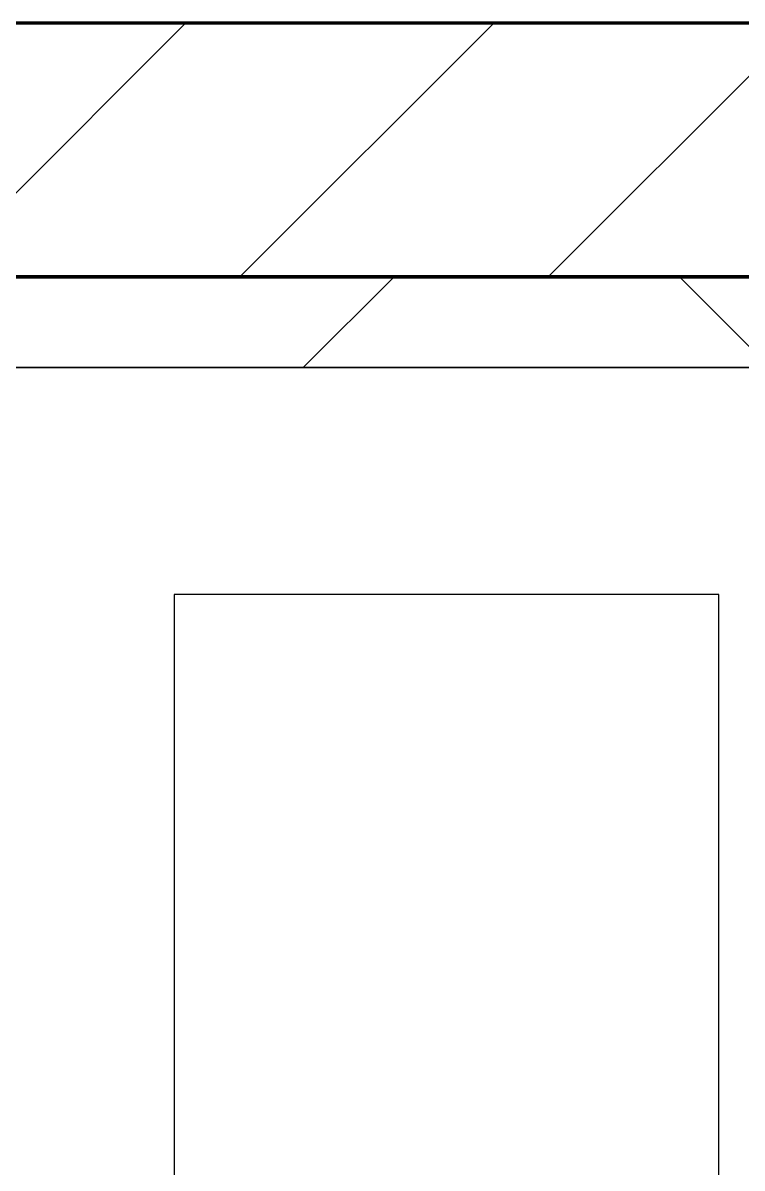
# Model space of a CAD drawing. Header units: millimetres. Extents: x -678720 to -601931, y -306 to 39239.
# Drawn here: x -656407 to -656011, y 8128 to 8759 of the extents above; entities that cross this region are included whole.
import ezdxf
from ezdxf.xclip import XClip

# ---------------------------------------------------------------- set-up
doc = ezdxf.new("R2010")
doc.units = ezdxf.units.MM
doc.header["$XCLIPFRAME"] = 0
doc.layers.add('000 - WIPEOUT', color=250, linetype='Continuous')
doc.layers.add('A11_ALU.SOLID SHEET', color=2, linetype='Continuous')
for name, color, linetype, lineweight in [('A-GLAZ-CURT', 2, 'Continuous', 9), ('A-WALL', 5, 'Continuous', 35), ('A-WALL-FNSH', 2, 'Continuous', 35), ('A-WALL-PATT', 1, 'Continuous', 35)]:
    doc.layers.add(name, color=color, linetype=linetype, lineweight=lineweight)

# ---------------------------------------------------------------- blocks, each defined once
blk = doc.blocks.new('PPLS-PP19_Custom Tile Pattern - Custom Tile Pattern-V61-4234-01 ENLARGED MULTI-PURPOSE LEVEL - REFLECTED CEILING PLAN - SHEET 5')
at = {"layer": 'A-GLAZ-CURT'}
for p, q in [((-300, 0), (300, 0)), ((300, 0), (-300, 0)), ((195.99, 0), (213.31, 0)), ((213.31, 0), (195.99, 0)), ((230.06, 0), (300, 0)), ((-300, -50), (300, -50)), ((300, -50), (-300, -50))]:
    blk.add_line(p, q, dxfattribs=at)
for points, knots in [([(16.18, 0), (24.53, 0), (46.76, 0), (88.72, 0), (120.63, 0), (138.28, 0), (138.53, 0)], [-417.738838, -417.738838, -417.738838, -417.738838, -390.253598, -346.313304, -291.370682, -290.5735, -290.5735, -290.5735, -290.5735]), ([(136.44, 0), (121.66, 0), (86.93, 0), (51.16, 0), (31.18, 0)], [-106.750556, -106.750556, -106.750556, -106.750556, -59.610984, 0, 0, 0, 0]), ([(36.29, 0), (37.77, 0), (48.82, 0), (64.79, 0), (95.91, 0), (124.45, 0), (132.42, 0), (134.6, 0)], [-314.598523, -314.598523, -314.598523, -314.598523, -305.899624, -287.17622, -249.500363, -194.761443, -152.241002, -152.241002, -152.241002, -152.241002]), ([(82.22, 0), (89.12, 0), (104.14, 0), (116.36, 0), (128.63, 0), (128.95, 0)], [-83.87378, -83.87378, -83.87378, -83.87378, -63.759246, -39.050993, -35.895543, -35.895543, -35.895543, -35.895543]), ([(168.37, 0), (167.68, 0), (162.47, 0), (147.02, 0), (113.22, 0), (90.27, 0), (82.45, 0)], [-543.375029, -543.375029, -543.375029, -543.375029, -530.793311, -458.593899, -401.860199, -373.637621, -373.637621, -373.637621, -373.637621]), ([(94.4, 0), (94.4, 0), (94.64, 0), (99.11, 0), (108.97, 0), (120.79, 0), (135.12, 0), (144.5, 0), (148.03, 0)], [-2348.345796, -2348.345796, -2348.345796, -2348.345796, -2310.419338, -2233.599744, -2052.234781, -1843.028543, -1530.39897, -1336.143062, -1336.143062, -1336.143062, -1336.143062]), ([(129.02, 0), (129.02, 0), (124.41, 0), (122.35, 0), (114.96, 0), (108.04, 0), (103.09, 0)], [-35.386604, -35.386604, -35.386604, -35.386604, -31.430235, -22.807238, -15.488593, 0, 0, 0, 0]), ([(157.9, 0), (156.77, 0), (151.67, 0), (143.29, 0), (134.04, 0), (126.24, 0), (118.6, 0), (114.23, 0), (111.98, 0), (105.66, 0), (105.23, 0), (105.23, 0)], [-10292.955006, -10292.955006, -10292.955006, -10292.955006, -10098.273015, -9847.788484, -9677.714971, -9567.007022, -9453.21225, -9220.200448, -9012.77275, -8966.157302, -8929.495943, -8929.495943, -8929.495943, -8929.495943]), ([(128.58, 0), (128.8, 0), (130.16, 0), (139.26, 0), (152.67, 0), (161.24, 0), (162.19, 0), (162.75, 0)], [-633.326174, -633.326174, -633.326174, -633.326174, -627.736123, -618.981161, -602.094757, -592.980799, -581.414464, -581.414464, -581.414464, -581.414464]), ([(137.1, 0), (136, 0), (133.64, 0), (129.87, 0), (129.11, 0)], [-670.405967, -670.405967, -670.405967, -670.405967, -651.020627, -640.742133, -640.742133, -640.742133, -640.742133]), ([(148.6, 0), (152.79, 0), (166.94, 0), (185.23, 0), (193.62, 0), (194.69, 0), (194.79, 0)], [-1325.607842, -1325.607842, -1325.607842, -1325.607842, -1095.004608, -529.74427, -295.064701, -265.121568, -265.121568, -265.121568, -265.121568]), ([(193.8, 0), (193.33, 0), (190.11, 0), (183.13, 0), (171, 0), (161.95, 0), (161.28, 0), (158.35, 0), (157.85, 0), (157.77, 0)], [-11665.349007, -11665.349007, -11665.349007, -11665.349007, -11565.880756, -11105.624034, -10839.086983, -10768.332124, -10666.779182, -10580.760289, -10550.278881, -10550.278881, -10550.278881, -10550.278881]), ([(300, 0), (286.53, 0), (254.22, 0), (207.11, 0), (177.41, 0), (159.34, 0), (158.33, 0), (158.3, 0)], [-285.253232, -285.253232, -285.253232, -285.253232, -244.693688, -187.987675, -143.776725, -129.632772, -123.352749, -123.352749, -123.352749, -123.352749]), ([(159.07, 0), (159.13, 0), (160.84, 0), (165.21, 0), (174.15, 0), (185.98, 0), (208.82, 0), (219.42, 0), (230.06, 0)], [-115.643202, -115.643202, -115.643202, -115.643202, -114.681583, -87.660824, -65.295536, -41.623857, -24.459831, 0, 0, 0, 0]), ([(162.75, 0), (165.4, 0), (170.91, 0), (172.61, 0), (172.61, 0)], [-111.264224, -111.264224, -111.264224, -111.264224, -56.742688, -19.085662, -19.085662, -19.085662, -19.085662]), ([(247.1, 0), (246.76, 0), (245.04, 0), (238.34, 0), (226.56, 0), (221.1, 0), (200.27, 0), (182.99, 0), (174.27, 0), (169.67, 0), (168.99, 0)], [-9649.085549, -9649.085549, -9649.085549, -9649.085549, -9581.591397, -9406.094246, -9221.510254, -9016.44624, -8717.832359, -8253.978395, -8152.463617, -8069.855175, -8069.855175, -8069.855175, -8069.855175]), ([(215.22, 0), (214.62, 0), (210.55, 0), (203.98, 0), (187.54, 0), (175.3, 0), (169.49, 0)], [-203.825446, -203.825446, -203.825446, -203.825446, -198.527383, -184.406837, -162.427601, -142.916156, -142.916156, -142.916156, -142.916156]), ([(171.51, 0), (176.48, 0), (193.23, 0), (201.73, 0), (208.81, 0), (213.9, 0), (241.96, 0), (264.92, 0), (275.97, 0), (278.96, 0)], [-7971.819559, -7971.819559, -7971.819559, -7971.819559, -7784.112253, -7606.717214, -7289.299508, -7042.621073, -6582.165592, -6068.460911, -5859.388289, -5859.388289, -5859.388289, -5859.388289]), ([(172.07, 0), (177.66, 0), (187.87, 0), (201.08, 0), (207.47, 0), (213.96, 0), (215.11, 0)], [-255.364076, -255.364076, -255.364076, -255.364076, -237.955587, -223.92608, -215.862851, -208.75215, -208.75215, -208.75215, -208.75215]), ([(278.8, 0), (273.99, 0), (254.99, 0), (230.43, 0), (219.94, 0), (219.02, 0)], [-12157.274966, -12157.274966, -12157.274966, -12157.274966, -11905.454923, -11162.864862, -10856.732305, -10856.732305, -10856.732305, -10856.732305]), ([(219.9, 0), (220.86, 0), (227.84, 0), (242.06, 0), (246.54, 0), (246.96, 0)], [-10670.940496, -10670.940496, -10670.940496, -10670.940496, -10511.382485, -9925.173265, -9834.877357, -9834.877357, -9834.877357, -9834.877357]), ([(279.9, 0), (280.9, 0), (284.64, 0), (291.71, 0), (296.52, 0), (297.86, 0), (298.09, 0)], [-5837.464534, -5837.464534, -5837.464534, -5837.464534, -5766.029927, -5566.724884, -5280.360606, -5199.253518, -5199.253518, -5199.253518, -5199.253518]), ([(284.76, 0), (284.76, 0), (285.09, 0), (287.47, 0), (293.59, 0), (297.76, 0), (300, 0)], [-4110.630118, -4110.630118, -4110.630118, -4110.630118, -4053.389046, -3959.664717, -3862.421465, -3746.95702, -3746.95702, -3746.95702, -3746.95702]), ([(297.38, 0), (295.84, 0), (291.62, 0), (285.38, 0), (284.87, 0)], [-4803.172655, -4803.172655, -4803.172655, -4803.172655, -4358.271401, -4143.037883, -4143.037883, -4143.037883, -4143.037883])]:
    blk.add_open_spline(points, degree=3, knots=knots, dxfattribs=at)
for points in [[(168.74, 0), (168.74, 0), (169.81, 0), (171.51, 0)], [(195.11, 0), (194.91, 0), (194.44, 0), (193.8, 0)], [(300, 0), (293.33, 0), (286.6, 0), (279.86, 0)]]:
    blk.add_open_spline(points, degree=3, dxfattribs=at)
blk = doc.blocks.new('PPLS-PP19_Custom Tile Pattern - Custom Tile Pattern-V62-4234-01 ENLARGED MULTI-PURPOSE LEVEL - REFLECTED CEILING PLAN - SHEET 5')
at = {"layer": 'A-GLAZ-CURT'}
for p, q in [((-300, 0), (300, 0)), ((300, 0), (-300, 0)), ((-293.07, 0), (-275.75, 0)), ((-275.75, 0), (-293.07, 0)), ((-222.32, 0), (-205, 0)), ((-205, 0), (-222.32, 0)), ((-300, -50), (300, -50)), ((300, -50), (-300, -50))]:
    blk.add_line(p, q, dxfattribs=at)
at = {"layer": 'A-GLAZ-CURT', "flags": 128}
for points in [[(-300, 0), (-291.56, 0), (-283.3, 0), (-275.2, 0), (-267.26, 0), (-259.45, 0), (-251.77, 0), (-244.2, 0), (-236.74, 0), (-229.36, 0), (-222.06, 0), (-214.83, 0), (-207.71, 0), (-200.76, 0), (-194.02, 0), (-188.28, 0)], [(-125.17, 0), (-128.55, 0), (-134.16, 0), (-140.03, 0), (-145.5, 0), (-150.63, 0), (-155.53, 0), (-160.27, 0), (-164.95, 0), (-169.65, 0), (-174.47, 0), (-179.49, 0), (-184.81, 0), (-190.44, 0), (-196.37, 0), (-202.58, 0), (-209.04, 0), (-215.73, 0), (-222.63, 0), (-229.72, 0), (-236.97, 0), (-244.39, 0), (-251.96, 0), (-259.67, 0), (-267.51, 0), (-275.48, 0), (-283.55, 0), (-291.73, 0), (-300, 0)], [(-187.54, 0), (-181.38, 0), (-175.58, 0), (-170.25, 0), (-165.64, 0), (-162.01, 0), (-159.53, 0), (-157.46, 0), (-154.52, 0), (-149.42, 0), (-141.84, 0), (-132.81, 0), (-126.08, 0)]]:
    blk.add_lwpolyline(points, dxfattribs=at)
at = {"layer": 'A-GLAZ-CURT'}
for points, knots in [([(-300, 0), (-284.65, 0), (-236.57, 0), (-174.61, 0), (-129.95, 0), (-110.8, 0), (-99.5, 0), (-91.46, 0)], [-5323.127839, -5323.127839, -5323.127839, -5323.127839, -4502.809032, -2700.551212, -1002.059161, -460.363443, 0, 0, 0, 0]), ([(-122.46, 0), (-126.46, 0), (-152.89, 0), (-202.69, 0), (-262.56, 0), (-294.48, 0), (-300, 0)], [-17507.862731, -17507.862731, -17507.862731, -17507.862731, -17136.203329, -15131.813646, -13729.592194, -13439.944408, -13439.944408, -13439.944408, -13439.944408]), ([(-137.88, 0), (-140.56, 0), (-147.66, 0), (-147.69, 0), (-158.72, 0), (-174.02, 0), (-185.59, 0), (-209.77, 0), (-232.01, 0), (-255.22, 0), (-262.59, 0), (-264.9, 0), (-265.4, 0)], [-3187.727384, -3187.727384, -3187.727384, -3187.727384, -2919.378265, -2477.344047, -2237.412286, -2029.680487, -1755.085331, -1400.429864, -858.079193, -543.655514, -208.940337, 0, 0, 0, 0]), ([(-258.6, 0), (-257.91, 0), (-254.26, 0), (-241.25, 0), (-225.99, 0), (-213.1, 0), (-200.9, 0), (-193.11, 0), (-188.29, 0)], [-5722.54675, -5722.54675, -5722.54675, -5722.54675, -5657.471696, -5413.335975, -5017.494783, -4832.723979, -4666.091899, -4386.410301, -4386.410301, -4386.410301, -4386.410301]), ([(-188.29, 0), (-191.34, 0), (-202.81, 0), (-216.65, 0), (-231.26, 0), (-233.46, 0), (-234, 0)], [-1584.327443, -1584.327443, -1584.327443, -1584.327443, -1422.553702, -978.033455, -846.069444, -682.911962, -682.911962, -682.911962, -682.911962]), ([(-233.49, 0), (-233.44, 0), (-232.38, 0), (-230.74, 0), (-225.3, 0), (-223.63, 0)], [-455.274641, -455.274641, -455.274641, -455.274641, -440.605512, -119.536984, 0, 0, 0, 0]), ([(-223.63, 0), (-219.39, 0), (-206.17, 0), (-188.58, 0), (-169.02, 0), (-152.12, 0), (-136.84, 0), (-127.33, 0), (-124.19, 0), (-123.43, 0), (-123.28, 0)], [-5463.295695, -5463.295695, -5463.295695, -5463.295695, -5161.076232, -4739.070012, -4465.409639, -4149.119819, -3839.893365, -3647.167523, -3488.92562, -3439.852845, -3439.852845, -3439.852845, -3439.852845]), ([(-187.88, 0), (-187.39, 0), (-180.91, 0), (-171.77, 0), (-158.7, 0), (-157.22, 0)], [-4378.324359, -4378.324359, -4378.324359, -4378.324359, -4349.945572, -4000.813434, -3840.635403, -3840.635403, -3840.635403, -3840.635403]), ([(-133.82, 0), (-135.51, 0), (-137.8, 0), (-149.31, 0), (-162.01, 0), (-174.84, 0), (-184.58, 0), (-187.78, 0)], [-2731.647847, -2731.647847, -2731.647847, -2731.647847, -2418.507304, -2308.929706, -2113.765672, -1763.376603, -1593.461244, -1593.461244, -1593.461244, -1593.461244]), ([(-152.35, 0), (-151.03, 0), (-147.71, 0), (-143.57, 0), (-138.62, 0)], [-3494.978217, -3494.978217, -3494.978217, -3494.978217, -3371.022232, -3227.460399, -3227.460399, -3227.460399, -3227.460399]), ([(-123.27, 0), (-124.63, 0), (-128.35, 0), (-136.96, 0), (-147.46, 0), (-150.03, 0), (-150.57, 0)], [-5814.755826, -5814.755826, -5814.755826, -5814.755826, -5700.061948, -5508.838257, -5298.784692, -5196.16478, -5196.16478, -5196.16478, -5196.16478]), ([(-150.34, 0), (-150.07, 0), (-147.75, 0), (-142.6, 0), (-127.26, 0), (-107.3, 0), (-90.42, 0), (-75.26, 0), (-68.41, 0), (-65.12, 0), (-63.63, 0)], [-4948.728362, -4948.728362, -4948.728362, -4948.728362, -4883.323924, -4440.880425, -4054.690705, -3793.097032, -3402.597032, -3144.956779, -3050.982048, -2969.237017, -2969.237017, -2969.237017, -2969.237017]), ([(-122.81, 0), (-128.03, 0), (-136.73, 0), (-147.74, 0), (-149.07, 0)], [-6742.200112, -6742.200112, -6742.200112, -6742.200112, -6449.282163, -6277.220794, -6277.220794, -6277.220794, -6277.220794]), ([(-148.23, 0), (-146.94, 0), (-140.15, 0), (-137.28, 0), (-133.93, 0), (-128.78, 0), (-126.5, 0)], [-6162.058746, -6162.058746, -6162.058746, -6162.058746, -6017.569127, -5560.701257, -5364.112219, -5231.017328, -5231.017328, -5231.017328, -5231.017328]), ([(-86.16, 0), (-91.37, 0), (-104.13, 0), (-122.65, 0), (-139.03, 0), (-146.11, 0), (-146.95, 0)], [-1681.3698, -1681.3698, -1681.3698, -1681.3698, -1374.161226, -945.742622, -741.901385, -489.130243, -489.130243, -489.130243, -489.130243]), ([(-146.69, 0), (-146.59, 0), (-145.49, 0), (-135.69, 0), (-128.29, 0), (-125.15, 0)], [-420.34245, -420.34245, -420.34245, -420.34245, -406.956646, -290.263673, 0, 0, 0, 0]), ([(-127.41, 0), (-131.63, 0), (-133.16, 0), (-134.09, 0), (-134.15, 0)], [-8540.990293, -8540.990293, -8540.990293, -8540.990293, -8266.114998, -8246.473386, -8246.473386, -8246.473386, -8246.473386]), ([(-134.15, 0), (-133.32, 0), (-130.31, 0), (-117.33, 0), (-92.04, 0), (-74.02, 0), (-62.74, 0), (-60.36, 0), (-59.97, 0)], [-7657.439573, -7657.439573, -7657.439573, -7657.439573, -7293.749979, -6839.55839, -6236.997189, -5713.340575, -5140.470607, -5006.787413, -5006.787413, -5006.787413, -5006.787413]), ([(-113.43, 0), (-113.44, 0), (-113.96, 0), (-119.73, 0), (-125.43, 0), (-127.03, 0), (-127.41, 0)], [-328.499627, -328.499627, -328.499627, -328.499627, -282.672656, -98.539552, -24.539552, 0, 0, 0, 0]), ([(-126.5, 0), (-122.44, 0), (-108.71, 0), (-86.68, 0), (-63.44, 0), (-54.4, 0), (-48.53, 0), (-30.79, 0), (-18.03, 0), (2.5, 0), (8.64, 0), (9.47, 0)], [-5231.017328, -5231.017328, -5231.017328, -5231.017328, -4994.692869, -4542.524482, -4008.285538, -3689.699207, -3546.54457, -3315.260113, -2864.387349, -2439.246196, -2366.687535, -2366.687535, -2366.687535, -2366.687535]), ([(-125.15, 0), (-124.93, 0), (-124.21, 0), (-123.33, 0), (-122.65, 0)], [-3362.7396, -3362.7396, -3362.7396, -3362.7396, -3342.215224, -3292.682525, -3292.682525, -3292.682525, -3292.682525]), ([(-122.4, 0), (-119.41, 0), (-111.95, 0), (-98.9, 0), (-85.29, 0), (-71.67, 0), (-65.93, 0), (-65.07, 0)], [-3286.7078, -3286.7078, -3286.7078, -3286.7078, -3074.362186, -2902.289527, -2605.247022, -2322.099534, -2241.8264, -2241.8264, -2241.8264, -2241.8264]), ([(-72.93, 0), (-75.51, 0), (-88.86, 0), (-107.03, 0), (-122.37, 0)], [-19442.345229, -19442.345229, -19442.345229, -19442.345229, -18935.241197, -17510.427777, -17510.427777, -17510.427777, -17510.427777]), ([(-26.75, 0), (-27.82, 0), (-36.18, 0), (-53.55, 0), (-78.2, 0), (-104.87, 0), (-117.84, 0), (-122.37, 0)], [-8718.362214, -8718.362214, -8718.362214, -8718.362214, -8532.293389, -8073.216054, -7508.296369, -7004.680444, -6750.378106, -6750.378106, -6750.378106, -6750.378106]), ([(-122.08, 0), (-122.01, 0), (-121.69, 0), (-121.2, 0), (-120.88, 0)], [-3136.336417, -3136.336417, -3136.336417, -3136.336417, -3110.304437, -3035.164275, -3035.164275, -3035.164275, -3035.164275]), ([(-120.13, 0), (-120.14, 0), (-120.23, 0), (-120.61, 0), (-121.74, 0)], [-2933.992132, -2933.992132, -2933.992132, -2933.992132, -2920.575025, -2852.249893, -2852.249893, -2852.249893, -2852.249893]), ([(-36.33, 0), (-36.43, 0), (-37.27, 0), (-45.02, 0), (-46.13, 0), (-60.59, 0), (-81.23, 0), (-99.51, 0), (-114.02, 0), (-117.28, 0), (-118.78, 0)], [-1855.773136, -1855.773136, -1855.773136, -1855.773136, -1810.870157, -1672.078046, -1405.135169, -1060.00838, -740.068933, -229.489605, -116.330425, 0, 0, 0, 0]), ([(-117.74, 0), (-117.19, 0), (-114.78, 0), (-113.43, 0), (-113.43, 0)], [-821.249067, -821.249067, -821.249067, -821.249067, -394.672656, -330.879064, -330.879064, -330.879064, -330.879064]), ([(-57.16, 0), (-58.3, 0), (-66.22, 0), (-85.2, 0), (-107.61, 0), (-116.56, 0), (-117.56, 0)], [-2956.49664, -2956.49664, -2956.49664, -2956.49664, -2842.901703, -2193.204658, -1433.981041, -985.49888, -985.49888, -985.49888, -985.49888]), ([(-115.82, 0), (-114.96, 0), (-110.41, 0), (-96.78, 0), (-77.5, 0), (-64.14, 0), (-56.46, 0)], [-5724.064692, -5724.064692, -5724.064692, -5724.064692, -5430.283136, -5103.229623, -4799.173296, -4396.6, -4396.6, -4396.6, -4396.6]), ([(9.32, 0), (9.08, 0), (7.65, 0), (2.57, 0), (-12.23, 0), (-25.64, 0), (-40, 0), (-56.24, 0), (-75.59, 0), (-94, 0), (-112.01, 0), (-114.94, 0), (-115.63, 0)], [-2922.926651, -2922.926651, -2922.926651, -2922.926651, -2882.788014, -2720.818881, -2518.50168, -2125.455881, -1792.521578, -1466.981642, -1208.454564, -789.402658, -501.969187, -243.577221, -243.577221, -243.577221, -243.577221]), ([(-91.46, 0), (-90.09, 0), (-84.7, 0), (-77.43, 0), (-72.73, 0), (-72.64, 0), (-72.64, 0)], [-19832.387487, -19832.387487, -19832.387487, -19832.387487, -19753.885894, -19541.04734, -19478.625389, -19471.062469, -19471.062469, -19471.062469, -19471.062469]), ([(-63.96, 0), (-64.13, 0), (-72.5, 0), (-80.63, 0), (-86.16, 0)], [-2171.769325, -2171.769325, -2171.769325, -2171.769325, -2007.031671, -1681.3698, -1681.3698, -1681.3698, -1681.3698]), ([(-29.03, 0), (-33.97, 0), (-43.74, 0), (-56.37, 0), (-71.66, 0), (-77.83, 0), (-82.66, 0), (-83.28, 0), (-83.28, 0)], [-2680.714891, -2680.714891, -2680.714891, -2680.714891, -2413.671296, -2161.752162, -2006.592567, -1646.621388, -1424.436217, -1393.971743, -1393.971743, -1393.971743, -1393.971743]), ([(-83.28, 0), (-83.28, 0), (-82.91, 0), (-76.14, 0), (-66.84, 0), (-60.03, 0), (-56.73, 0)], [-1393.4169, -1393.4169, -1393.4169, -1393.4169, -1353.722004, -1274.333717, -1073.56893, -857.828765, -857.828765, -857.828765, -857.828765])]:
    blk.add_open_spline(points, degree=3, knots=knots, dxfattribs=at)
for points in [[(-122.91, 0), (-125.31, 0), (-129.56, 0), (-133.82, 0)], [(-118.78, 0), (-120.06, 0), (-121.23, 0), (-122.4, 0)]]:
    blk.add_open_spline(points, degree=3, dxfattribs=at)
blk = doc.blocks.new('*U321')
at = {"layer": 'A-GLAZ-CURT', "rotation": 180}
for name, p in [('PPLS-PP19_Custom Tile Pattern - Custom Tile Pattern-V62-4234-01 ENLARGED MULTI-PURPOSE LEVEL - REFLECTED CEILING PLAN - SHEET 5', (-23465, -710)), ('PPLS-PP19_Custom Tile Pattern - Custom Tile Pattern-V61-4234-01 ENLARGED MULTI-PURPOSE LEVEL - REFLECTED CEILING PLAN - SHEET 5', (-22865, -710))]:
    blk.add_blockref(name, p, dxfattribs=at)
blk = doc.blocks.new('*U605')
at = {"color": 3}
blk.add_wipeout([(-275, -26050), (275, -26050), (275, -26350), (-275, -26350)], dxfattribs=at).dxf.layer = '000 - WIPEOUT'
at = {"layer": 'A11_ALU.SOLID SHEET', "color": 0, "linetype": 'ByBlock'}
blk.add_lwpolyline([(-275, -26350), (275, -26350), (275, -26050), (-275, -26050)], close=True, dxfattribs=at)
blk = doc.blocks.new('*U743')
blk.add_lwpolyline([(21173.36, -580), (28210, -580), (28210, -6849.96), (45954.15, -6849.96), (45954.15, 600), (82995.06, 600), (83086.47, 650), (90052, 650), (90392, 990), (103159.16, 990), (103159.16, 4990), (21173.36, 4990), (21173.36, 3485.45), (21203.36, 3485.45), (21203.36, 925.54), (21173.36, 925.54), (21173.36, -580)])
at = {"layer": 'A11_ALU.SOLID SHEET', "color": 0, "linetype": 'ByBlock', "rotation": 90}
blk.add_blockref('*U605', (62308.5, 4590), dxfattribs=at)

msp = doc.modelspace()

# ---------------------------------------------------------------- block references
at = {"layer": 'A11_ALU.SOLID SHEET'}
ref = msp.add_blockref('*U743', (-744682.37, 3579.02), dxfattribs=at)
XClip(ref).set_block_clipping_path([(69798.6834257276, -3885.5002684942), (120965.0023936313, 33679.9972602262)])

# ---------------------------------------------------------------- next in the draw order: hatches: boundary and pattern name
at = {"layer": 'A-WALL-PATT', "lineweight": 9}
h = msp.add_hatch(dxfattribs=at)
h.set_pattern_fill('FP_2', color=256, style=0, pattern_type=2)
h.set_pattern_definition([(45, (0, 0), (-84.852814, 84.852814), [])])
h.paths.add_polyline_path([(-645614.94, 8619.02), (-644025.62, 8619.02), (-644076.02, 8641.53), (-644079.79, 8639.36), (-644084.96, 8639.36), (-644091.03, 8644.02), (-644092.03, 8648.69), (-644157.37, 8677.88), (-644139.02, 8718.97), (-643915.31, 8619.02), (-632557.37, 8619.02), (-632557.37, 8759.02), (-674883.69, 8759.02), (-674883.69, 8619.02), (-672825.62, 8619.02), (-672876.02, 8641.53), (-672879.79, 8639.36), (-672884.96, 8639.36), (-672891.03, 8644.02), (-672892.03, 8648.69), (-672957.37, 8677.88), (-672939.02, 8718.97), (-672715.31, 8619.02), (-669225.62, 8619.02), (-669276.02, 8641.53), (-669279.79, 8639.36), (-669284.96, 8639.36), (-669291.03, 8644.02), (-669292.03, 8648.69), (-669357.37, 8677.88), (-669339.02, 8718.97), (-669115.31, 8619.02), (-665625.62, 8619.02), (-665676.02, 8641.53), (-665679.79, 8639.36), (-665684.96, 8639.36), (-665691.03, 8644.02), (-665692.03, 8648.69), (-665757.37, 8677.88), (-665739.02, 8718.97), (-665515.31, 8619.02), (-662025.62, 8619.02), (-662076.02, 8641.53), (-662079.79, 8639.36), (-662084.96, 8639.36), (-662091.03, 8644.02), (-662092.03, 8648.69), (-662157.37, 8677.88), (-662139.02, 8718.97), (-661915.31, 8619.02), (-658425.62, 8619.02), (-658476.02, 8641.53), (-658479.79, 8639.36), (-658484.96, 8639.36), (-658491.03, 8644.02), (-658492.03, 8648.69), (-658557.37, 8677.88), (-658539.02, 8718.97), (-658315.31, 8619.02), (-654825.62, 8619.02), (-654876.02, 8641.53), (-654879.79, 8639.36), (-654884.96, 8639.36), (-654891.03, 8644.02), (-654892.03, 8648.69), (-654957.37, 8677.88), (-654939.02, 8718.97), (-654715.31, 8619.02), (-651225.62, 8619.02), (-651276.02, 8641.53), (-651279.79, 8639.36), (-651284.96, 8639.36), (-651291.03, 8644.02), (-651292.03, 8648.69), (-651357.37, 8677.88), (-651339.02, 8718.97), (-651115.31, 8619.02), (-647625.62, 8619.02), (-647676.02, 8641.53), (-647679.79, 8639.36), (-647684.96, 8639.36), (-647691.03, 8644.02), (-647692.03, 8648.69), (-647757.37, 8677.88), (-647739.02, 8718.97), (-647515.31, 8619.02), (-645746.78, 8619.02)])
h = msp.add_hatch(dxfattribs=at)
h.set_pattern_fill('FP_3', color=256, style=0, pattern_type=2)
h.set_pattern_definition([(45, (0, 0), (-212.13203, 212.13203), []), (135, (0, 0), (-212.13203, -212.13203), [])])
h.paths.add_polyline_path([(-637582.37, 8569.02), (-637582.37, 8619.02), (-643915.31, 8619.02), (-643803.39, 8569.02), (-641132.34, 8569.02)])
h.paths.add_polyline_path([(-659985.63, 8569.02), (-658313.71, 8569.02), (-658425.62, 8619.02), (-661915.31, 8619.02), (-661803.39, 8569.02), (-660051.55, 8569.02)])
h.paths.add_polyline_path([(-653657.25, 8569.02), (-651113.71, 8569.02), (-651225.62, 8619.02), (-654715.31, 8619.02), (-654603.39, 8569.02), (-653782.37, 8569.02)])
h.paths.add_polyline_path([(-643913.71, 8569.02), (-644025.62, 8619.02), (-647515.31, 8619.02), (-647403.39, 8569.02), (-643966.93, 8569.02)])
h.paths.add_polyline_path([(-658203.39, 8569.02), (-654713.71, 8569.02), (-654825.62, 8619.02), (-658315.31, 8619.02), (-658205.78, 8570.08)])
h.paths.add_polyline_path([(-662292.85, 8569.02), (-661913.71, 8569.02), (-662025.62, 8619.02), (-665515.31, 8619.02), (-665403.39, 8569.02), (-662358.77, 8569.02)])
h.paths.add_polyline_path([(-647513.71, 8569.02), (-647625.62, 8619.02), (-651115.31, 8619.02), (-651003.39, 8569.02), (-647526.64, 8569.02)])
h.paths.add_polyline_path([(-666973.22, 8569.02), (-665513.71, 8569.02), (-665625.62, 8619.02), (-669115.31, 8619.02), (-669003.39, 8569.02), (-667105.06, 8569.02)])
h.paths.add_polyline_path([(-670928.45, 8569.02), (-669113.71, 8569.02), (-669225.62, 8619.02), (-672715.31, 8619.02), (-672603.39, 8569.02), (-670994.37, 8569.02)])
h.paths.add_polyline_path([(-672906.07, 8569.02), (-672713.71, 8569.02), (-672825.62, 8619.02), (-674883.69, 8619.02), (-674883.69, 8569.02), (-672957.37, 8569.02)])

# ---------------------------------------------------------------- next in the draw order: linework, layer by layer
at = {"layer": 'A-WALL', "color": 7, "lineweight": 70}
for p, q in [((-657382.37, 8759.02), (-654982.37, 8759.02)), ((-654982.37, 8619.02), (-657382.37, 8619.02)), ((-657382.37, 8619.02), (-654982.37, 8619.02))]:
    msp.add_line(p, q, dxfattribs=at)
at = {"layer": 'A-WALL-FNSH', "color": 250}
msp.add_line((-654982.37, 8569.02), (-657382.37, 8569.02), dxfattribs=at)

# ---------------------------------------------------------------- next in the draw order: block references
msp.add_blockref('*U321', (-633017.37, 9279.02))

doc.saveas('drawing.dxf')
